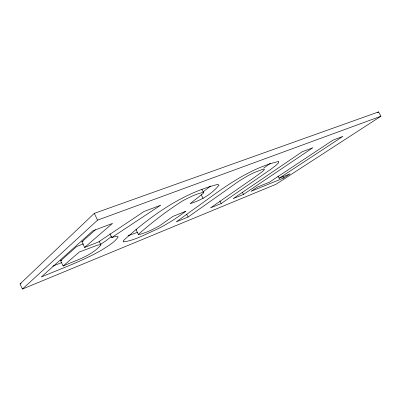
<?xml version="1.0" encoding="UTF-8"?>
<svg xmlns="http://www.w3.org/2000/svg" width="401" height="401" viewBox="0 0 401 401"><rect width="100%" height="100%" fill="white"/><g stroke="black" fill="none" stroke-linecap="round" stroke-linejoin="round"><path stroke-width="0.6" d="M201.863 189.257L203.462 192.39L203.347 193.227L190.099 203.673C201.127 200.315 211.703 194.179 219.011 185.167L217.813 184.37C181.748 193.523 150.626 216.049 123.368 240.575L123.247 241.938C135.022 240.405 145.723 234.039 156.565 229.442C166.881 224.39 176.595 218.194 185.758 211.277L172.951 216.39L159.292 225.989L151.548 230.004L146.305 232.239L139.007 234.705L138.35 234.379L135.994 229.588L136.671 229.953M99.187 241.242L100.972 244.946C91.333 256.069 76.12 260.194 63.102 266.018L60.641 260.79L76.691 246.49L83.423 243.868M138.35 234.379C152.185 222.209 167.062 210.736 182.691 200.826C189.297 197.382 196.109 193.813 203.462 192.39M111.593 236.349L105.313 241.257L100.205 244.51M20.05 283.943L94.29 213.377L378.529 111.929L380.95 116.225L275.983 184.27L22.406 289.071L20.05 283.943L21.208 283.472M22.406 289.071L97.563 220.139L380.95 116.225M109.904 233.768L111.734 237.542L160.681 205.207L144.029 211.492L98.435 241.998L84.631 247.437L81.939 241.813L95.483 229.743M63.102 266.018L79.328 252.018L97.157 245.287L99.959 244.645L100.972 244.946M84.631 247.437L112.491 223.402L92.892 230.806L41.333 276.966C61.574 268.429 82.456 261.086 101.583 250.144C107.398 246.274 114.205 242.821 118.19 236.951L117.543 236.359L115.423 236.54L111.734 237.542M210.675 186.019L203.182 191.798M270.319 163.252L263.718 168.124M188.064 217.046L239.362 180.841L248.931 175.157L253.993 172.656L263.086 169.187L264.47 169.207L263.753 170.345L261.382 172.35L253.617 177.969L210.55 207.868L221.177 203.528L270.901 169.237L275.983 165.347L278.745 162.671L278.665 161.448C256.269 166.666 236.124 179.092 217.457 192.194L176.27 221.863L188.064 217.046L186.706 214.36M243.512 194.405L312.875 147.733L302.148 151.784L233.192 198.62L243.512 194.405L242.48 192.43M377.481 112.616L378.529 111.929M279.096 178.28L342.885 136.395L333.046 140.114L269.457 182.189L257.367 187.097L251.026 191.337L283.617 178.029L290.078 173.823L279.096 178.28L277.938 176.099M52.666 266.189L61.849 262.505M60.641 260.79L61.794 260.329M81.939 241.813L83.092 241.367M137.503 232.309L128.019 235.798M282.775 176.44L283.617 178.029M219.858 200.966L221.177 203.528M201.232 194.761L203.177 198.56M94.29 213.377L97.563 220.139"/></g></svg>
